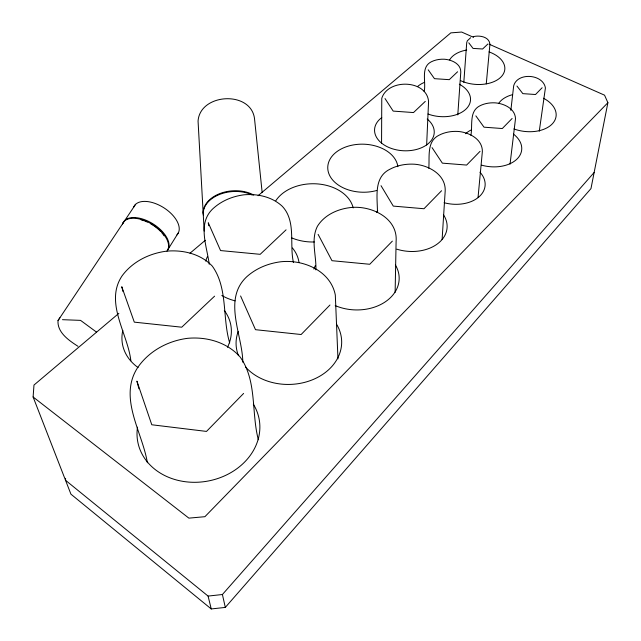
<?xml version="1.0" encoding="UTF-8"?>
<svg xmlns="http://www.w3.org/2000/svg" width="641" height="641" viewBox="0 0 641 641"><rect width="100%" height="100%" fill="white"/><g stroke="black" fill="none" stroke-linecap="round" stroke-linejoin="round"><path stroke-width="0.96" d="M377.461 212.299C377.445 197.404 373.374 177.253 389.92 169.24C397.428 165.242 405.937 163.735 414.39 164.208C428.709 165.186 446.008 174.745 445.183 191.026L442.106 239.542M381.563 143.231L381.772 98.321C387.997 78.354 426.946 79.604 428.573 101.623L426.642 145.018M395.128 292.36L396.106 241.465C398.053 217.515 370.274 204.864 349.698 207.668C337.03 209.278 324.346 215.152 317.407 226.289C310.565 239.862 316.494 255.511 315.885 269.909M65.598 478.33L65.526 480.285L208.077 596.082L211.25 608.95L225.311 607.412L590.97 188.598L607.892 102.704L604.559 95.18L489.131 44.189M424.158 91.519C426.353 82.032 420.28 67.305 431.329 61.776C435.335 59.765 439.814 59.036 444.269 59.22C451.4 59.685 460.895 63.595 460.791 71.976L457.786 114.907M428.781 168.279C429.774 157.013 426.441 141.437 438.925 135.275C444.734 132.206 451.304 131.101 457.826 131.429C468.795 132.206 482.481 138.929 482.369 151.508L478.058 197.284M135.62 204.295L58.019 320.58C57.121 332.543 69.068 340.555 77.97 346.292M211.25 608.95L70.935 494.179L33.108 396.979L33.981 385.049L118.873 313.321M463.812 82.36L466.72 42.707L467.305 40.832L470.63 37.739M470.879 135.315C472.842 125.628 468.875 111.542 479.652 105.941C484.372 103.457 489.716 102.592 495.004 102.84C503.89 103.497 515.196 108.513 515.5 118.721L510.044 164.16M486.271 83.875L489.932 44.141C489.171 36.601 479.172 35.015 473.13 36.721M510.853 110.356L513.681 85.83C517.415 71.984 543.264 74.003 545.411 87.969L539.265 131.245M168.343 248.86L178.494 232.563M58.019 320.58L59.885 317.784M208.077 596.082L222.411 594.511L594.143 172.493M607.892 102.704L204.912 516.694L188.879 518.136L33.108 396.979M480.045 151.332L466.624 165.066L442.354 163.143L432.058 147.63M512.119 118.481L502.304 128.529L484.011 127.182L475.854 115.869M542.126 87.745L535.515 94.515L522.848 93.642L516.942 86.046M243.612 393.43L206.498 431.417L151.781 424.767L136.91 381.123L138.961 388.807M329.963 305.012L301.134 334.514L255.495 329.69L240.591 295.982M392.356 241.128L369.745 264.268L331.966 260.695L318.12 234.374M441.577 190.722L423.981 208.734L393.27 206.098L381.034 185.69M487.865 44.013L482.617 48.996L473.026 48.404L468.779 42.835M425.287 101.39L413.501 112.56L393.181 111.093L385.025 98.554M457.594 71.768L449.269 79.668L434.47 78.675L428.204 69.829M214.591 296.158L181.74 327.198L134.306 322.143L121.774 286.735L123.008 291.551M286.078 229.831L260.182 254.317L220.56 250.567L208.269 222.772L208.734 225.72M190 253.227L205.296 240.303M258.075 195.713L450.807 32.875L461.648 32.05L473.563 37.314M62.481 319.683L80.55 320.372L96.575 332.158M147.374 462.754C142.462 432.194 118.232 398.045 137.43 367.918C148.792 351.132 167.726 340.86 187.637 338.32C206.714 336.557 226.906 342.23 239.974 356.797C257.233 380.506 251.16 412.676 258.355 439.75M130.86 360.771C127.775 333.336 104.267 302.472 122.086 275.854C132.551 261.624 149.289 253.371 166.572 251.16C183.022 249.686 200.625 253.828 212.307 266.119C228.068 288.017 222.179 318.072 229.686 342.903M222.411 594.511L225.311 607.412M209.23 264.26C206.771 245.11 196.483 221.746 214.799 207.091C223.076 200.168 233.316 196.21 243.957 194.808C257.618 193.606 272.145 196.771 282.369 206.378C296.35 221.393 289.243 244.277 293.458 262.538M242.819 362.205C242.466 334.65 222.427 299.387 246.849 276.672C256.208 268.299 268.05 263.459 280.429 261.808C303.121 259.18 330.572 270.622 335.315 295.02L337.967 358.896M262.161 192.516L254.509 118.585C250.895 90.293 199.952 93.185 198.061 121.101L203.181 213.277M204.175 231.056L203.229 214.006A30.488 20.576 -4.6 0 1 219.847 194.335A30.488 20.576 -4.6 0 1 252.258 195M122.407 224.094A26.169 14.07 32.3 0 1 152.005 224.238A26.169 14.07 32.3 0 1 166.964 251.16M141.084 219.847A24.15 12.996 32.3 0 1 143.929 220.704M144.874 221.049A24.15 12.996 32.3 0 1 147.326 222.066M150.571 223.709A24.15 12.996 32.3 0 1 160.546 231.361M161.861 232.819A24.15 12.996 32.3 0 1 164.12 235.8M133.544 207.396A25.856 14.246 32.4 0 1 163.703 207.684A25.856 14.246 32.4 0 1 176.932 234.878M122.872 223.389A26.161 14.07 32.3 0 1 152.462 223.525A26.161 14.07 32.3 0 1 167.413 250.447M203.373 215.055A30.464 20.576 -4.6 0 1 219.518 193.71A30.464 20.576 -4.6 0 1 253.748 195.072M489.019 51.905A28.444 17.459 4.7 0 1 501.022 76.984A28.444 17.459 4.7 0 1 460.639 80.67M449.637 59.861A28.444 17.459 4.7 0 1 466.704 50.022M543.496 98.249A29.959 18.95 7.1 0 1 552.213 123.953A29.959 18.95 7.1 0 1 513.906 128.937M498.77 103.273A29.959 18.95 7.1 0 1 512.303 94.732M459.341 84.227A29.133 18.525 4 0 1 465.919 109.162A29.133 18.525 4 0 1 428.02 114.026M417.66 86.455A29.133 18.525 4 0 1 424.422 82.368M513.481 134.121A30.704 20.175 6.5 0 1 516.958 159.088A30.704 20.175 6.5 0 1 481.591 165.154M465.654 133.721A30.704 20.175 6.5 0 1 470.815 130.107M479.957 172.181A31.505 21.522 5.7 0 1 478.763 197.051A31.505 21.522 5.7 0 1 444.109 202.708M427.202 119.05A29.879 19.687 3 0 1 424.855 146.044A29.879 19.687 3 0 1 383.775 144.73A29.879 19.687 3 0 1 381.756 117.591M443.452 214.743A37.082 26.441 4.5 0 1 437.33 243.965A37.082 26.441 4.5 0 1 396.787 249.173M376.628 212.387A37.082 26.441 4.5 0 1 377.725 210.897M376.724 190.489A35.119 24.021 1.6 0 1 329.306 174.769A35.119 24.021 1.6 0 1 356.164 144.513A35.119 24.021 1.6 0 1 397.853 166.684M395.393 264.965A43.259 32.411 2.3 0 1 385.281 301.847A43.259 32.411 2.3 0 1 335.219 305.613M313.914 269.084A43.259 32.411 2.3 0 1 315.38 265.518M314.322 241.977A40.872 29.125 -0.4 0 1 291.559 237.811M275.838 200.689A40.872 29.125 -0.4 0 1 318.401 183.991A40.872 29.125 -0.4 0 1 353.183 207.916M336.405 323.985A52.81 41.761 -1.6 0 1 315.596 378.414A52.81 41.761 -1.6 0 1 245.615 367.093M238.484 355.707A52.81 41.761 -1.6 0 1 238.196 331.477M235.111 300.853A47.362 35.255 -3.8 0 1 221.81 295.485M205.705 261.103A47.362 35.255 -3.8 0 1 207.412 256.656M292.44 247.979A47.362 35.255 -3.8 0 1 298.978 262.449M253.347 404.207A61.744 51.52 -10.4 0 1 208.774 480.902A61.744 51.52 -10.4 0 1 137.511 427.138M224.318 310.532A55.014 42.691 -9.3 0 1 227.483 347.294M138.095 367.573A55.014 42.691 -9.3 0 1 122.816 330.387"/></g></svg>
